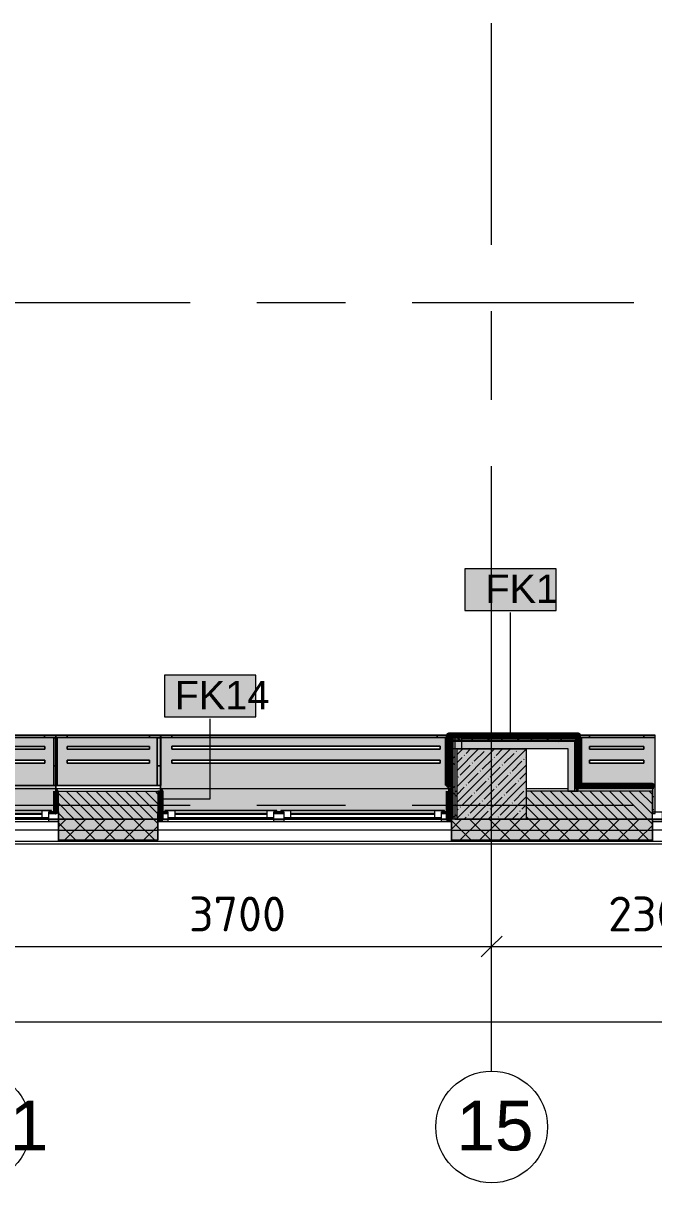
# Model space of a CAD drawing. Header units: millimetres. Extents: x -3817 to 677485, y -22715 to 103890.
# Drawn here: x 49051 to 53564, y -795 to 7514 of the extents above; entities that cross this region are included whole.
import ezdxf

# ---------------------------------------------------------------- set-up
doc = ezdxf.new("R2010")
doc.units = ezdxf.units.MM
doc.layers.add('PDF _Геометрия', color=7, linetype='Continuous', true_color=0x1d1d1d)
doc.layers.add('PDF _Сплошная заливка', color=7, linetype='Continuous', true_color=0xffffff)
doc.layers.add('PDF _Текст', color=7, linetype='Continuous')
doc.styles.add('PDF ArialMT', font='arial.ttf')
doc.styles.add('PDF GOST-Common', font='arial.ttf')
doc.styles.add('PDF ISOCPEUR', font='isocpeur.ttf')

msp = doc.modelspace()

# ---------------------------------------------------------------- hatches: boundary and pattern name
at = {"layer": 'PDF _Сплошная заливка', "true_color": 0xeae6de, "transparency": 33554559}
h = msp.add_hatch(color=254, dxfattribs=at)
h.paths.add_polyline_path([(48424.3, 2052.4), (49284.3, 2052.4), (49284.3, 2412.3), (48424.3, 2411.3), (48424.3, 2092.8)], flags=0)
h.paths.add_polyline_path([(48484, 2212.3), (48484, 2232.3), (49204.5, 2232.3), (49204.5, 2212.3), (48909, 2212.3)], flags=0)
h.paths.add_polyline_path([(48484, 2312.3), (48484, 2332.3), (49204.5, 2332.3), (49204.5, 2312.3), (48909, 2312.3)], flags=0)
h = msp.add_hatch(color=254, dxfattribs=at)
h.paths.add_polyline_path([(49284.3, 2052.4), (50034.5, 2052.4), (50034.5, 2412.3), (49284.3, 2412.3), (49284.3, 2146.7)], flags=0)
h.paths.add_polyline_path([(49364.3, 2212.3), (49364.3, 2232.3), (49954.5, 2232.3), (49954.5, 2212.3)], flags=0)
h.paths.add_polyline_path([(49364.3, 2312.3), (49364.3, 2332.3), (49954.5, 2332.3), (49954.5, 2312.3)], flags=0)
h = msp.add_hatch(color=254, dxfattribs=at)
h.paths.add_polyline_path([(50035.8, 1852.3), (50084.8, 1852.3), (50084.8, 1863.3), (50064.8, 1863.3), (50064.8, 1873.4), (50864.8, 1873.4), (50864.8, 1863.3), (50844.8, 1863.3), (50844.8, 1852.3), (50914.8, 1852.3), (50914.8, 1863.3), (50894.8, 1863.3), (50894.8, 1873.4), (52064.8, 1873.4), (52064.8, 1863.3), (52044.8, 1863.3), (52044.8, 1852.3), (52093.8, 1852.3), (52094.8, 2011.3), (52113.8, 2011.3), (52113.8, 2041.3), (52094.8, 2041.3), (52093.8, 2412.3), (50033.8, 2412.3), (50035.8, 1861.4)], flags=0)
h.paths.add_polyline_path([(50113.8, 2212.5), (50113.8, 2232.5), (52033.8, 2232.5), (52033.8, 2212.5), (50393.3, 2212.5)], flags=0)
h.paths.add_polyline_path([(50113.8, 2312.5), (50113.8, 2332.5), (52033.8, 2332.5), (52033.8, 2312.5), (50393.3, 2312.5)], flags=0)
at = {"layer": 'PDF _Сплошная заливка', "transparency": 33554559}
for points in [[(53003.3, 2391.3), (53023.3, 2391.3), (53023.3, 2411.3), (52139.8, 2411.3), (52139.8, 2391.3), (52948.3, 2391.3)], [(52948.3, 2378.9), (53010.8, 2378.9), (53010.8, 2391.3), (52094.8, 2391.3), (52094.8, 2378.9), (52619.9, 2378.9)], [(52948.3, 2366.3), (52998.3, 2366.3), (52998.3, 2378.9), (52094.8, 2378.9), (52094.8, 2366.3), (52619.9, 2366.3)], [(52998.3, 2011.3), (53010.8, 2011.3), (53010.8, 2378.9), (52998.3, 2378.9), (52998.3, 2146.7)], [(53010.8, 2011.3), (53023.3, 2011.3), (53023.3, 2391.3), (53010.8, 2391.3), (53010.8, 2146.7)], [(52153.3, 1811.3), (52653.3, 1811.3), (52653.3, 2311.3), (52153.3, 2311.3), (52153.3, 2146.7)]]:
    msp.add_hatch(color=256, dxfattribs=at).paths.add_polyline_path(points)
at = {"layer": 'PDF _Сплошная заливка', "true_color": 0xeae6de, "transparency": 33554559}
h = msp.add_hatch(color=254, dxfattribs=at)
h.paths.add_polyline_path([(53024.3, 2052.4), (53572.8, 2052.4), (53572.8, 2412.3), (53024.3, 2410.5), (53024.3, 2055.8)], flags=0)
h.paths.add_polyline_path([(53102.5, 2212.3), (53102.5, 2232.3), (53492.8, 2232.3), (53492.8, 2212.3), (53362, 2212.3)], flags=0)
h.paths.add_polyline_path([(53492.8, 2312.3), (53102.5, 2312.3), (53102.5, 2332.3), (53492.8, 2332.3)], flags=0)
at = {"layer": 'PDF _Сплошная заливка', "true_color": 0xe7e7e7, "transparency": 33554559}
for points in [[(52619.9, 2316.4), (52948.3, 2316.4), (52948.3, 2366.3), (52114.8, 2366.3), (52114.8, 2316.4)], [(52139.8, 2011.3), (52153.3, 2011.3), (52153.3, 2311.3), (52189.8, 2311.3), (52189.8, 2391.3), (52139.8, 2391.3), (52139.8, 2146.7)], [(52948.3, 2011.3), (52998.3, 2011.3), (52998.3, 2366.3), (52948.3, 2366.3), (52948.3, 2146.7)]]:
    msp.add_hatch(color=254, dxfattribs=at).paths.add_polyline_path(points)
at = {"layer": 'PDF _Сплошная заливка', "transparency": 33554559}
h = msp.add_hatch(color=256, dxfattribs=at)
h.paths.add_polyline_path([(65653.3, 1811.3), (65653.3, 2011.3), (65403.3, 2011.3), (65403.3, 1811.3)], flags=0)
h.paths.add_polyline_path([(53553.3, 1811.3), (53553.3, 2011.3), (52653.3, 2011.3), (52653.3, 1811.3), (53362, 1811.3)], flags=0)
h.paths.add_polyline_path([(57153.3, 1811.3), (57403.3, 1811.3), (57403.3, 2011.3), (57153.3, 2011.3), (57153.3, 1878)], flags=0)
h.paths.add_polyline_path([(64494.8, 1811.3), (64503.3, 1811.3), (64503.3, 2011.3), (63953.3, 2011.3), (63953.3, 1811.3)], flags=0)
h.paths.add_polyline_path([(59503.3, 1811.3), (60253.3, 1811.3), (60253.3, 2011.3), (59503.3, 2011.3)], flags=0)
h.paths.add_polyline_path([(61653.3, 1811.3), (61853.3, 1811.3), (61853.3, 2011.3), (61653.3, 2011.3), (61653.3, 1868.5)], flags=0)
h.paths.add_polyline_path([(50014.8, 1811.3), (50014.8, 2011.3), (49303.3, 2011.3), (49303.3, 1811.3)], flags=0)
h.paths.add_polyline_path([(52153.3, 1811.3), (52153.3, 2011.3), (52139.8, 2011.3), (52139.8, 1811.3)], flags=0)
h.paths.add_polyline_path([(48403.3, 1811.3), (48403.3, 2011.3), (48153.3, 2011.3), (48153.3, 1811.3), (48166.8, 1811.3)], flags=0)
at = {"layer": 'PDF _Сплошная заливка', "true_color": 0xeae6de, "transparency": 33554559}
msp.add_hatch(color=254, dxfattribs=at).paths.add_polyline_path([(48424.3, 1852.3), (48473.3, 1852.3), (48473.3, 1863.3), (48453.3, 1863.3), (48453.3, 1873.4), (49253.3, 1873.4), (49253.3, 1863.3), (49233.3, 1863.3), (49233.3, 1852.3), (49284.3, 1852.3), (49282.3, 2052.4), (48424.3, 2052.4), (48423.3, 1863.3), (48404.3, 1863.3), (48404.3, 1852.3), (48423.3, 1852.3)])
at = {"layer": 'PDF _Сплошная заливка', "transparency": 33554559}
h = msp.add_hatch(color=256, dxfattribs=at)
h.paths.add_polyline_path([(56633.3, 2031.3), (56653.3, 2031.3), (56653.3, 2051.3), (56632.3, 2051.3), (56632.3, 2031.3)], flags=0)
h.paths.add_polyline_path([(53362, 2031.3), (53553.3, 2031.3), (53553.3, 2051.3), (53023.3, 2051.3), (53023.3, 2031.3)], flags=0)
h = msp.add_hatch(color=256, dxfattribs=at)
h.paths.add_polyline_path([(74223.3, 1661.3), (75943.3, 1661.3), (75943.3, 1811.3), (74223.3, 1811.3)], flags=0)
h.paths.add_polyline_path([(71803.3, 1661.3), (72523.3, 1661.3), (72523.3, 1811.3), (71803.3, 1811.3)], flags=0)
h.paths.add_polyline_path([(70903.3, 1661.3), (70903.3, 1811.3), (67303.3, 1811.3), (67303.3, 1661.3), (69690.1, 1661.3)], flags=0)
h.paths.add_polyline_path([(61853.3, 1661.3), (61853.3, 1811.3), (61153.3, 1811.3), (61153.3, 1661.3), (61526.1, 1661.3)], flags=0)
h.paths.add_polyline_path([(57403.3, 1661.3), (57403.3, 1811.3), (56653.3, 1811.3), (56653.3, 1661.3), (57153.3, 1661.3)], flags=0)
h.paths.add_polyline_path([(63953.3, 1661.3), (64503.3, 1661.3), (64503.3, 1811.3), (63953.3, 1811.3)], flags=0)
h.paths.add_polyline_path([(60041.7, 1661.3), (60253.3, 1661.3), (60253.3, 1811.3), (59503.3, 1811.3), (59503.3, 1661.3)], flags=0)
h.paths.add_polyline_path([(65653.3, 1661.3), (66403.3, 1661.3), (66403.3, 1811.3), (65403.3, 1811.3), (65403.3, 1661.3)], flags=0)
h.paths.add_polyline_path([(48153.3, 1661.3), (48403.3, 1661.3), (48403.3, 1811.3), (47653.3, 1811.3), (47653.3, 1661.3)], flags=0)
h.paths.add_polyline_path([(49303.3, 1661.3), (50014.8, 1661.3), (50014.8, 1811.3), (49303.3, 1811.3)], flags=0)
h.paths.add_polyline_path([(52619.9, 1661.3), (53553.3, 1661.3), (53553.3, 1811.3), (52114.8, 1811.3), (52114.8, 1661.3)], flags=0)
h.paths.add_polyline_path([(44455.9, 1661.3), (44553.3, 1661.3), (44553.3, 1811.3), (42980.8, 1811.3), (42980.8, 1661.3), (43773.3, 1661.3)], flags=0)
h.paths.add_polyline_path([(40183.3, 1661.3), (40880.8, 1661.3), (40880.8, 1811.3), (40183.3, 1811.3)], flags=0)
h.paths.add_polyline_path([(39283.3, 1661.3), (39283.3, 1811.3), (38985.9, 1811.3), (38985.9, 1661.3)], flags=0)

# ---------------------------------------------------------------- linework, layer by layer
at = {"layer": 'PDF _Геометрия', "color": 253, "lineweight": 9, "true_color": 0xaaaaaa}
for points in [[(52403.3, 5926), (52403.3, 7513.5)], [(48658.8, 5511.3), (50246.3, 5511.3)], [(50722.6, 5511.3), (51357.6, 5511.3)], [(51833.8, 5511.3), (53421.3, 5511.3)], [(52403.3, 4814.8), (52403.3, 5449.8)], [(52403.3, 5.1), (52403.3, 2505.1), (52403.3, 4338.5)], [(48658.8, 1911.3), (50246.3, 1911.3)], [(50722.6, 1911.3), (51357.6, 1911.3)], [(51833.8, 1911.3), (53421.3, 1911.3)], [(48523.3, 1853.4), (49183.3, 1853.4)], [(49183.3, 1843.3), (48523.3, 1843.3)], [(49303.3, 1863.3), (49284.3, 1863.3)], [(50134.8, 1853.4), (50794.8, 1853.4)], [(50794.8, 1843.3), (50134.8, 1843.3)], [(50964.8, 1853.4), (51994.8, 1853.4)], [(51994.8, 1843.3), (50964.8, 1843.3)], [(48403.3, 1793.4), (49303.3, 1793.4)], [(50014.8, 1793.4), (52114.8, 1793.4)], [(53553.3, 1793.4), (56653.3, 1793.4)]]:
    msp.add_lwpolyline(points, dxfattribs=at)
at = {"layer": 'PDF _Геометрия', "color": 7, "lineweight": 9}
for points in [[(52864, 3605.2), (52210.9, 3605.2), (52210.9, 3305.2), (52864, 3305.2)], [(50714.7, 2842.9), (50061.6, 2842.9), (50061.6, 2542.9), (50714.7, 2542.9)], [(52653.3, 2311.3), (52153.3, 2311.3), (52153.3, 1811.3), (52653.3, 1811.3)], [(50014.8, 1811.3), (49303.3, 1811.3)]]:
    msp.add_lwpolyline(points, close=True, dxfattribs=at)
for points in [[(52537.5, 2411.8), (52537.5, 3291.3)], [(50042.2, 1955), (50388.2, 1955), (50388.2, 2529.1)], [(52127.3, 1811.3), (52127.3, 2011.3), (52127.3, 2391.3), (52127.3, 2411.3)], [(52139.8, 2391.3), (52139.8, 2411.3)], [(52161.4, 2391.3), (52114.8, 2391.3), (52094.8, 2391.3)], [(52094.8, 2378.9), (52114.8, 2378.9), (52948.3, 2378.9), (52998.3, 2378.9), (53010.8, 2378.9), (53010.8, 2011.3)], [(52094.8, 2366.3), (52114.8, 2366.3)], [(52998.3, 2011.3), (52998.3, 2366.3), (52948.3, 2366.3), (52114.8, 2366.3), (52114.8, 2316.4)], [(52189.8, 2391.3), (52161.4, 2391.3), (52139.8, 2391.3), (52139.8, 2011.3), (52153.3, 2011.3)], [(53023.3, 2051.3), (53023.3, 2391.3)], [(52139.8, 2011.3), (52139.8, 1811.3), (53553.3, 1811.3), (52114.8, 1811.3)], [(49303.3, 1732.3), (50014.8, 1732.3)], [(52114.8, 1732.3), (53553.3, 1732.3)], [(49303.3, 1661.3), (50014.8, 1661.3)], [(49303.3, 1658.4), (50014.8, 1658.4)], [(52114.8, 1661.3), (53553.3, 1661.3)], [(52114.8, 1658.4), (53553.3, 1658.4)], [(38553.3, 1018.2), (38553.3, 898.2), (39003.3, 898.2), (42603.3, 898.2), (43403.3, 898.2), (47903.3, 898.2), (48703.3, 898.2), (52403.3, 898.2), (54703.3, 898.2), (56903.3, 898.2), (60703.3, 898.2), (61403.3, 898.2), (65903.3, 898.2), (66703.3, 898.2), (70803.3, 898.2), (72203.3, 898.2), (75103.3, 898.2), (75803.3, 898.2), (80903.3, 898.2), (84803.3, 898.2), (85103.3, 898.2), (85103.3, 1018.2)], [(52403.3, 704.3), (52403.3, 898.2), (52403.3, 1018.2)], [(38433.3, 359.3), (84923.3, 359.3)]]:
    msp.add_lwpolyline(points, dxfattribs=at)
at = {"layer": 'PDF _Геометрия', "color": 8, "lineweight": 9, "true_color": 0x808080}
for points in [[(50034.5, 2412.3), (49284.3, 2412.3), (48424.2, 2412.3), (49284.3, 2412.3), (49284.3, 2052.4), (48424.3, 2052.4), (49284.3, 2052.4), (49284.3, 2011.3), (49284.3, 2052.4)], [(48424.2, 2412.3), (49284.3, 2412.3), (48424.2, 2412.3)], [(48484.3, 2412.3), (49203.9, 2412.3), (48484.3, 2412.3)], [(49284.5, 2412.3), (50034.5, 2412.3), (49284.5, 2412.3)], [(49364.5, 2412.3), (49954.5, 2412.3), (49364.5, 2412.3)], [(50033.8, 2412.3), (52094.8, 2412.3), (50033.8, 2412.3), (50033.8, 2011.3), (50033.8, 2052.5)], [(50033.8, 2412.3), (52093.8, 2412.3), (50033.8, 2412.3)], [(50113.8, 2412.3), (52013.8, 2412.3), (50113.8, 2412.3)], [(53024.3, 2052.4), (53572.8, 2052.4), (53572.8, 2412.3), (53024.2, 2412.3), (53572.8, 2412.3)], [(53024.2, 2412.3), (53572.8, 2412.3), (53024.2, 2412.3)], [(53102.8, 2412.3), (53492.8, 2412.3), (53102.8, 2412.3)], [(50033.8, 2052.4), (50010.5, 2052.4), (50033.8, 2052.4)], [(53564.3, 2052.4), (53572.3, 2052.4), (53553.3, 2052.4)]]:
    msp.add_lwpolyline(points, dxfattribs=at)
at = {"layer": 'PDF _Геометрия', "color": 254, "lineweight": 9, "true_color": 0xd5d3cf}
for points in [[(49203.9, 2412.3), (49203.9, 2396.3)], [(49954.5, 2412.3), (49954.5, 2396.3)], [(52013.8, 2412.3), (52013.8, 2396.3)], [(53492.8, 2412.3), (53492.8, 2396.3)], [(49294.3, 2192.3), (49270.3, 2192.3)], [(50033.8, 2192.3), (50010.5, 2192.3)], [(52094.2, 2193.6), (52073.3, 2193.6)], [(53047.3, 2193.6), (53023.8, 2193.6)]]:
    msp.add_lwpolyline(points, close=True, dxfattribs=at)
for points in [[(49284.3, 2396.3), (49284.3, 2412.3)], [(49364.5, 2396.3), (49364.5, 2412.3), (49364.5, 2396.3)], [(50033.8, 2396.3), (50033.8, 2410.7)], [(50034.5, 2396.3), (50034.5, 2410.5)], [(50113.8, 2412.3), (50113.8, 2396.3), (50113.8, 2412.3)], [(52093.8, 2396.3), (52093.8, 2411.5)], [(53102.8, 2396.3), (53102.8, 2412.3), (53102.8, 2396.3)], [(49294.3, 2052.4), (49270.3, 2052.4)]]:
    msp.add_lwpolyline(points, dxfattribs=at)
at = {"layer": 'PDF _Геометрия', "color": 253, "lineweight": 9, "true_color": 0xaba79f}
for points in [[(49284.3, 2412.3), (49284.3, 2146.7), (49284.3, 2412.3), (49284.3, 2396.3)], [(50033.8, 2053.9), (50033.8, 2410.7), (50033.8, 2396.3)], [(50034.5, 2396.3), (50040.2, 2396.3), (50034.5, 2396.3), (50034.5, 2410.5), (50034.5, 2052.4)], [(52093.8, 2396.3), (50040.9, 2396.3), (52093.8, 2396.3), (52093.8, 2411.5)], [(49284.3, 2396.3), (48424.3, 2396.3), (49284.3, 2396.3)], [(50033.8, 2396.3), (49284.5, 2396.3), (50033.8, 2396.3)], [(49954.5, 2396.3), (49364.5, 2396.3), (49954.5, 2396.3)], [(52013.8, 2396.3), (50113.8, 2396.3), (52013.8, 2396.3)], [(53024.3, 2396.3), (53572.3, 2396.3), (53024.3, 2396.3)], [(53102.8, 2396.3), (53492.8, 2396.3), (53102.8, 2396.3)], [(50033.8, 2052.4), (49284.3, 2052.4), (48424.3, 2052.4), (49284.3, 2052.4)], [(49270.3, 2052.4), (49294.3, 2052.4)], [(53553.3, 2052.4), (53024.3, 2052.4)]]:
    msp.add_lwpolyline(points, dxfattribs=at)
at = {"layer": 'PDF _Геометрия', "color": 8, "lineweight": 9, "true_color": 0x808080}
for points in [[(49284.3, 2412.3), (49284.3, 2052.4), (50034.5, 2052.4), (50034.5, 2412.3)], [(48484, 2312.3), (48484, 2332.3), (49204.5, 2332.3), (49204.5, 2312.3)], [(48484, 2312.3), (49204.5, 2312.3), (49204.5, 2332.3), (48484, 2332.3)], [(49364.3, 2312.3), (49364.3, 2332.3), (49954.5, 2332.3), (49954.5, 2312.3)], [(49364.3, 2312.3), (49954.5, 2312.3), (49954.5, 2332.3), (49364.3, 2332.3)], [(50113.8, 2312.5), (50113.8, 2332.5), (52033.8, 2332.5), (52033.8, 2312.5)], [(50113.8, 2312.5), (52033.8, 2312.5), (52033.8, 2332.5), (50113.8, 2332.5)], [(53102.5, 2312.3), (53102.5, 2332.3), (53492.8, 2332.3), (53492.8, 2312.3)], [(53102.5, 2312.3), (53492.8, 2312.3), (53492.8, 2332.3), (53102.5, 2332.3)], [(48484, 2212.3), (48484, 2232.3), (49204.5, 2232.3), (49204.5, 2212.3)], [(48484, 2212.3), (49204.5, 2212.3), (49204.5, 2232.3), (48484, 2232.3)], [(49364.3, 2212.3), (49364.3, 2232.3), (49954.5, 2232.3), (49954.5, 2212.3)], [(49364.3, 2212.3), (49954.5, 2212.3), (49954.5, 2232.3), (49364.3, 2232.3)], [(50113.8, 2212.5), (50113.8, 2232.5), (52033.8, 2232.5), (52033.8, 2212.5)], [(50113.8, 2212.5), (52033.8, 2212.5), (52033.8, 2232.5), (50113.8, 2232.5)], [(53102.5, 2212.3), (53102.5, 2232.3), (53492.8, 2232.3), (53492.8, 2212.3)], [(53102.5, 2212.3), (53492.8, 2212.3), (53492.8, 2232.3), (53102.5, 2232.3)], [(52113.8, 2011.3), (52113.8, 2041.3)], [(49284.3, 1863.3), (49284.3, 1852.3), (49233.3, 1852.3), (49284.3, 1852.3)], [(50035.8, 1852.3), (50084.8, 1852.3)], [(50844.8, 1852.3), (50914.8, 1852.3)], [(52044.8, 1852.3), (52093.8, 1852.3)]]:
    msp.add_lwpolyline(points, close=True, dxfattribs=at)
at = {"layer": 'PDF _Геометрия', "color": 253, "lineweight": 9, "true_color": 0xaba79f}
for points in [[(49284.5, 2396.3), (49284.5, 2411.7)], [(49203.9, 2396.3), (48484.3, 2396.3)], [(49270.3, 2052.4), (49270.3, 2392.4), (49270.3, 2192.3), (49270.3, 2392.4)], [(49293.1, 2392.4), (49270.3, 2392.4)], [(49293.1, 2392.4), (49270.3, 2392.4)], [(49294.3, 2052.4), (49294.3, 2392.4), (49294.3, 2192.3), (49294.3, 2392.4)], [(50010.5, 2052.4), (50010.5, 2392.4), (50010.5, 2192.3), (50010.5, 2392.4)], [(50033.8, 2392.4), (50010.5, 2392.4)], [(50033.8, 2392.4), (50010.5, 2392.4)], [(50034.5, 2052.4), (50034.5, 2392.4), (50034.5, 2192.3), (50034.5, 2392.4)], [(52073.3, 2053.6), (52073.3, 2393.6), (52073.3, 2193.6), (52073.3, 2393.6)], [(52093.8, 2393.6), (52073.3, 2393.6)], [(52093.8, 2393.6), (52073.3, 2393.6)], [(53047.3, 2053.6), (53047.3, 2393.6), (53047.3, 2193.6), (53047.3, 2393.6), (53047.3, 2053.6), (53024.3, 2053.6)], [(53047.3, 2393.6), (53024.3, 2393.6)], [(53047.3, 2393.6), (53024.3, 2393.6)], [(52093.8, 2053.6), (52073.3, 2053.6)]]:
    msp.add_lwpolyline(points, close=True, dxfattribs=at)
at = {"layer": 'PDF _Геометрия', "color": 231, "lineweight": 70, "true_color": 0xff80c0}
msp.add_lwpolyline([(53024.3, 2051.3), (53024.3, 2411.3), (53024.3, 2412.4), (52094.8, 2412.4), (52093.8, 2412.4), (52093.8, 2051.9), (52094.8, 2051.9), (52094.8, 2411.3), (53023.3, 2411.3), (53023.3, 2391.3)], dxfattribs=at)
at = {"layer": 'PDF _Геометрия', "color": 9, "lineweight": 9, "true_color": 0xc0c0c0}
for points in [[(53023.3, 2391.3), (53023.3, 2411.3), (52139.8, 2411.3), (52127.3, 2411.3), (52114.8, 2411.3), (52094.8, 2411.3), (52094.8, 2391.3), (52094.8, 2378.9), (52094.8, 2366.3), (52094.8, 2041.3), (52114.8, 2041.3), (52114.8, 2316.4), (52948.3, 2316.4), (52948.3, 2011.3), (53023.3, 2011.3), (53023.3, 2391.3), (53010.8, 2391.3), (52948.3, 2391.3), (52161.4, 2391.3)], [(52094.8, 2391.3), (52094.8, 2378.9), (52094.8, 2366.3)], [(52114.8, 2391.3), (52114.8, 2011.3), (52114.8, 1811.3)], [(52189.8, 2311.3), (52189.8, 2391.3), (52948.3, 2391.3), (53003.3, 2391.3), (53003.3, 2031.3), (53023.3, 2031.3), (53553.3, 2031.3), (53023.3, 2031.3)], [(47653.3, 2011.3), (47653.3, 1811.3), (47653.3, 1653.3), (44553.3, 1653.3), (44553.3, 1811.3), (47653.3, 1811.3), (47653.3, 1653.3), (48403.3, 1653.3), (48403.3, 1811.3), (49303.3, 1811.3), (49303.3, 1653.3), (50014.8, 1653.3), (50014.8, 1811.3), (50014.8, 1661.3)], [(49303.3, 1811.3), (48403.3, 1811.3), (48403.3, 2011.3), (48153.3, 2011.3), (48153.3, 1811.3), (47683.3, 1811.3)], [(48403.3, 1811.3), (48403.3, 1653.3), (49303.3, 1653.3), (49303.3, 1811.3), (49303.3, 2011.3), (50014.8, 2011.3), (50014.8, 1811.3)], [(49284.3, 2031.3), (50033.8, 2031.3)], [(52653.3, 2031.3), (52948.3, 2031.3)], [(53553.3, 1811.3), (53553.3, 2011.3), (52653.3, 2011.3)], [(53553.3, 2031.3), (53553.3, 1851.3), (53573.3, 1851.3), (53573.3, 2051.3), (53553.3, 2051.3), (53024.3, 2051.3)], [(56653.3, 1811.3), (53553.3, 1811.3), (53553.3, 1653.3), (56653.3, 1653.3), (56653.3, 1811.3), (56653.3, 2011.3)], [(66403.3, 1863.3), (66403.3, 1811.3), (66403.3, 1653.3), (67303.3, 1653.3), (67303.3, 1811.3), (67303.3, 1653.3), (70903.3, 1653.3), (70903.3, 1811.3), (70903.3, 1653.3), (71803.3, 1653.3), (71803.3, 1811.3), (71803.3, 1653.3), (72523.3, 1653.3), (72523.3, 1811.3), (72523.3, 1631.4), (38518.4, 1631.4)], [(50014.8, 1653.3), (52114.8, 1653.3), (52114.8, 1811.3), (52114.8, 1653.3), (53553.3, 1653.3), (53553.3, 1811.3), (56653.3, 1811.3), (56653.3, 1653.3), (57403.3, 1653.3), (57403.3, 1811.3), (59503.3, 1811.3)]]:
    msp.add_lwpolyline(points, dxfattribs=at)
at = {"layer": 'PDF _Геометрия', "color": 253, "lineweight": 9, "true_color": 0x9b9b9b}
for points in [[(52206, 2407.3), (52203.7, 2411.3)], [(52356.3, 2411.3), (52352.6, 2404.9)], [(52602.7, 2411.3), (52598.4, 2403.8)], [(52094.8, 2338.1), (52099.8, 2338.1)], [(52114.8, 2321.5), (52110.7, 2328.6)], [(52181.2, 2399), (52191.2, 2399)], [(52247.7, 2396.1), (52242.7, 2404.8)], [(52272.6, 2399), (52282.7, 2399)], [(52315.7, 2400.2), (52310.7, 2408.9)], [(52333.6, 2399), (52343.6, 2399)], [(52356, 2391.3), (52352.3, 2397.8)], [(52486, 2399), (52496, 2399)], [(52493.4, 2397.2), (52488.4, 2405.9)], [(52561.7, 2401.3), (52556.7, 2392.6)], [(52577.4, 2399), (52587.5, 2399)], [(52671.1, 2394.2), (52666.1, 2402.9)], [(52671.4, 2408.4), (52666.4, 2399.7)], [(52668.9, 2399), (52678.9, 2399)], [(52708, 2391.3), (52707.7, 2391.8)], [(52778.4, 2391.3), (52775.8, 2395.9)], [(52851.7, 2399), (52861.8, 2399)], [(52917.1, 2407.3), (52912.1, 2398.6)], [(52943.2, 2399), (52953.2, 2399)], [(52954.3, 2391.3), (52953.5, 2392.9)], [(52985.2, 2403.2), (52980.2, 2394.5)], [(53004.1, 2399), (53014.2, 2399)], [(53004.1, 2338.1), (53014.2, 2338.1)], [(52094.8, 2277.1), (52099.8, 2277.1)], [(52103.7, 2278.6), (52098.7, 2269.9)], [(52104.5, 2278.3), (52099.5, 2287)], [(53007.5, 2320), (53003.3, 2312.6)], [(53004.1, 2246.6), (53014.2, 2246.6)], [(52094.8, 2185.7), (52099.8, 2185.7)], [(52108.6, 2210.3), (52103.6, 2219)], [(52114.8, 2236.8), (52109.9, 2228.3)], [(53014.6, 2210.3), (53009.5, 2201.6)], [(52101.6, 2100.6), (52096.5, 2109.3)], [(52112.7, 2142.2), (52107.7, 2150.9)], [(53010.5, 2142.3), (53005.5, 2133.6)], [(53021.6, 2100.6), (53016.6, 2091.9)], [(49303.3, 2009.6), (49303.1, 2009.9)], [(50017.1, 2002.8), (50027.2, 2002.8)], [(52094.8, 2002.8), (52099.8, 2002.8)], [(53004.1, 2063.8), (53014.2, 2063.8)], [(53020.5, 2032.8), (53015.5, 2041.6)], [(53034.6, 2033.3), (53044.7, 2033.3)], [(53098.8, 2051.3), (53095.8, 2046.2)], [(53127, 2031.3), (53125.2, 2034.5)], [(53126.1, 2033.3), (53136.1, 2033.3)], [(53217.5, 2033.3), (53227.6, 2033.3)], [(53263.3, 2031.5), (53263.2, 2031.3)], [(53304.9, 2042.7), (53299.9, 2034)], [(53303, 2031.3), (53302.9, 2031.5)], [(53345.1, 2051.3), (53341.5, 2045.1)], [(53402.3, 2042.1), (53397.3, 2050.8)], [(53400.4, 2033.3), (53410.4, 2033.3)], [(53414.6, 2049.7), (53409.6, 2041)], [(53491.8, 2033.3), (53501.9, 2033.3)], [(53552.8, 2033.3), (53553.3, 2033.3), (53562.8, 2033.3)], [(49285.8, 1917.9), (49283.3, 1922.3)], [(49285.6, 1972.3), (49295.6, 1972.3)], [(49285.6, 1911.3), (49295.6, 1911.3)], [(49297, 1959.6), (49291.9, 1968.3)], [(49297, 1928.2), (49291.9, 1919.5)], [(50034.8, 1987), (50033.2, 1984.2)], [(52098.6, 1964.9), (52094.8, 1958.3)], [(52094.8, 1941.8), (52099.8, 1941.8)], [(52098.6, 1922.9), (52094.8, 1929.4)], [(53553.3, 1972.3), (53562.8, 1972.3)], [(49303.3, 1878.1), (49303.1, 1877.8)], [(50027.1, 1853.2), (50022.1, 1861.9)], [(50034.8, 1900.8), (50033.2, 1903.5)], [(52094.8, 1850.4), (52099.8, 1850.4)], [(52105.6, 1855.2), (52100.6, 1846.5)], [(52114.8, 1833.8), (52112.9, 1837.2)], [(53553.3, 1880.9), (53562.8, 1880.9)], [(53553.7, 1863.9), (53553.3, 1863.2)], [(50017.1, 1819.9), (50027.2, 1819.9)]]:
    msp.add_lwpolyline(points, dxfattribs=at)
at = {"layer": 'PDF _Геометрия', "lineweight": 9}
for points in [[(52184.9, 2366.3), (52172.4, 2378.9), (52159.9, 2391.3)], [(52246.3, 2366.3), (52258.8, 2378.9), (52271.3, 2391.3)], [(52397, 2366.3), (52384.5, 2378.9), (52372, 2391.3)], [(52458.5, 2366.3), (52471, 2378.9), (52483.5, 2391.3)], [(52609.1, 2366.3), (52596.6, 2378.9), (52584.1, 2391.3)], [(52670.6, 2366.3), (52683.1, 2378.9), (52695.6, 2391.3)], [(52821.3, 2366.3), (52808.8, 2378.9), (52796.3, 2391.3)], [(52882.7, 2366.3), (52895.2, 2378.9), (52907.7, 2391.3)], [(53023.3, 2376.5), (53010.8, 2389), (53008.4, 2391.3)], [(52114.8, 2234.8), (52127.3, 2247.3), (52139.8, 2259.8)], [(52153.3, 2271.1), (52193.5, 2311.3)], [(52153.3, 2157), (52307.6, 2311.3)], [(52153.3, 2043), (52421.6, 2311.3)], [(52153.3, 1928.9), (52535.7, 2311.3)], [(52153.3, 1814.9), (52649.7, 2311.3)], [(52153.3, 2214.1), (52192.7, 2253.5)], [(52207, 2267.8), (52209.3, 2270.1)], [(52221.2, 2282), (52250.5, 2311.3)], [(52278.2, 2225), (52349.5, 2296.3)], [(52363.8, 2310.5), (52364.6, 2311.3)], [(52420.8, 2253.5), (52423.2, 2255.9)], [(52435.1, 2267.8), (52478.6, 2311.3)], [(52492.1, 2210.7), (52563.4, 2282)], [(52577.6, 2296.3), (52580, 2298.6)], [(52591.9, 2310.5), (52592.7, 2311.3)], [(52648.9, 2253.5), (52653.3, 2257.9)], [(52998.3, 2269.7), (53010.8, 2282.2), (53023.3, 2294.7)], [(52139.8, 2199.3), (52127.3, 2211.8), (52114.8, 2224.3)], [(52178.4, 2125.2), (52249.7, 2196.5)], [(52263.8, 1811.3), (52653.3, 2200.8)], [(52264, 2210.7), (52266.3, 2213.1)], [(52335.3, 2168), (52406.5, 2239.2)], [(52392.3, 2110.9), (52463.6, 2182.2)], [(52477.8, 2196.5), (52480.2, 2198.8)], [(52549.1, 2153.7), (52620.4, 2225)], [(52634.6, 2239.2), (52637, 2241.6)], [(53023.3, 2164.4), (53010.8, 2176.9), (52998.3, 2189.4)], [(52164.2, 2110.9), (52166.6, 2113.3)], [(52235.5, 2068.2), (52306.7, 2139.4)], [(52292.5, 2011.1), (52363.8, 2082.4)], [(52321, 2153.7), (52323.4, 2156.1)], [(52377.8, 1811.3), (52653.3, 2086.8)], [(52378, 2096.7), (52380.4, 2099.1)], [(52449.3, 2053.9), (52520.6, 2125.2)], [(52534.8, 2139.4), (52537.2, 2141.8)], [(52591.9, 2082.4), (52594.2, 2084.8)], [(52606.1, 2096.7), (52653.3, 2143.8)], [(52998.3, 2057.6), (53010.8, 2070.1), (53023.3, 2082.6)], [(49487.2, 1811.3), (49303.3, 1995.3)], [(49707.9, 1661.3), (49557.9, 1811.3), (49357.9, 2011.3)], [(49628.6, 1811.3), (49428.6, 2011.3)], [(49849.3, 1661.3), (49699.3, 1811.3), (49499.3, 2011.3)], [(49770, 1811.3), (49570, 2011.3)], [(49990.7, 1661.3), (49840.7, 1811.3), (49640.7, 2011.3)], [(49911.4, 1811.3), (49711.4, 2011.3)], [(50014.8, 1778.7), (49982.2, 1811.3), (49782.2, 2011.3)], [(50014.8, 1849.4), (49852.9, 2011.3)], [(50014.8, 1920.1), (49923.6, 2011.3)], [(50014.8, 1990.8), (49994.3, 2011.3)], [(52114.8, 2022.7), (52127.3, 2035.2), (52139.8, 2047.7)], [(52153.3, 1973.7), (52139.8, 1987.2), (52127.3, 1999.7), (52114.8, 2012.2)], [(52153.3, 1986), (52207, 2039.7)], [(52221.2, 2053.9), (52223.6, 2056.3)], [(52278.2, 1996.9), (52280.6, 1999.3)], [(52349.5, 1954.1), (52420.8, 2025.4)], [(52435.1, 2039.7), (52437.4, 2042)], [(52506.3, 1996.9), (52577.6, 2068.2)], [(52563.4, 1939.9), (52634.6, 2011.1)], [(52648.9, 2025.4), (52651.3, 2027.8)], [(52881.3, 1811.3), (52681.3, 2011.3)], [(53102, 1661.3), (52952, 1811.3), (52752, 2011.3)], [(53022.7, 1811.3), (52822.7, 2011.3)], [(53243.4, 1661.3), (53093.4, 1811.3), (52893.4, 2011.3)], [(53164.1, 1811.3), (52964.1, 2011.3)], [(53384.9, 1661.3), (53234.8, 1811.3), (53034.9, 2011.3)], [(53305.6, 1811.3), (53105.6, 2011.3)], [(53526.3, 1661.3), (53376.3, 1811.3), (53176.3, 2011.3)], [(53447, 1811.3), (53247, 2011.3)], [(53553.3, 1775.8), (53517.7, 1811.3), (53317.7, 2011.3)], [(53553.3, 1846.5), (53388.4, 2011.3)], [(53553.3, 1917.2), (53459.1, 2011.3)], [(53553.3, 1987.9), (53529.8, 2011.3)], [(49566.5, 1661.3), (49416.5, 1811.3), (49303.3, 1924.6)], [(52153.3, 1903), (52139.8, 1916.4)], [(52192.7, 1911.3), (52264, 1982.6)], [(52249.7, 1854.3), (52321, 1925.6)], [(52335.3, 1939.9), (52337.6, 1942.2)], [(52406.5, 1897.1), (52477.8, 1968.4)], [(52463.6, 1840.1), (52534.8, 1911.3)], [(52491.9, 1811.3), (52653.3, 1972.7)], [(52492.1, 1982.6), (52494.4, 1985)], [(52549.1, 1925.6), (52551.5, 1928)], [(52620.4, 1882.8), (52653.3, 1915.7)], [(52960.6, 1661.3), (52810.6, 1811.3), (52653.3, 1968.7)], [(49345.8, 1811.3), (49303.3, 1853.8)], [(52115.6, 1811.3), (52127.3, 1823), (52139.8, 1835.5)], [(52153.3, 1832.3), (52139.8, 1845.7)], [(52153.3, 1871.9), (52164.2, 1882.8)], [(52178.4, 1897.1), (52180.8, 1899.5)], [(52235.5, 1840.1), (52237.8, 1842.4)], [(52320.8, 1811.3), (52378, 1868.6)], [(52392.3, 1882.8), (52394.7, 1885.2)], [(52449.3, 1825.8), (52451.7, 1828.2)], [(52548.9, 1811.3), (52591.9, 1854.3)], [(52605.9, 1811.3), (52653.3, 1858.7)], [(52606.1, 1868.6), (52608.5, 1871)], [(52739.9, 1811.3), (52653.3, 1898)], [(49303.3, 1756.7), (49357.9, 1811.3)], [(49425.1, 1661.3), (49303.3, 1783.1)], [(49349.3, 1661.3), (49499.3, 1811.3)], [(49490.7, 1661.3), (49640.7, 1811.3)], [(49632.2, 1661.3), (49782.2, 1811.3)], [(49773.6, 1661.3), (49923.6, 1811.3)], [(49915, 1661.3), (50014.8, 1761.2)], [(52114.8, 1739.8), (52186.3, 1811.3)], [(52253.5, 1661.3), (52114.8, 1800)], [(52177.7, 1661.3), (52327.7, 1811.3)], [(52206.7, 1811.3), (52221.2, 1825.8)], [(52394.9, 1661.3), (52244.9, 1811.3)], [(52319.2, 1661.3), (52469.2, 1811.3)], [(52536.3, 1661.3), (52386.3, 1811.3)], [(52434.8, 1811.3), (52435.1, 1811.6)], [(52460.6, 1661.3), (52610.6, 1811.3)], [(52677.7, 1661.3), (52527.7, 1811.3)], [(52602, 1661.3), (52752, 1811.3)], [(52819.2, 1661.3), (52669.2, 1811.3), (52653.3, 1827.3)], [(52743.4, 1661.3), (52893.4, 1811.3)], [(52884.9, 1661.3), (53034.9, 1811.3)], [(53026.3, 1661.3), (53176.3, 1811.3)], [(53167.7, 1661.3), (53317.7, 1811.3)], [(53309.1, 1661.3), (53459.1, 1811.3)], [(53450.5, 1661.3), (53553.3, 1764.1)]]:
    msp.add_lwpolyline(points, dxfattribs=at)
at = {"layer": 'PDF _Геометрия', "color": 231, "lineweight": 9, "true_color": 0xff80c0}
msp.add_lwpolyline([(53023.3, 2391.3), (53023.3, 2051.3), (53024.3, 2051.3)], dxfattribs=at)
at = {"layer": 'PDF _Геометрия', "color": 9, "lineweight": 9, "true_color": 0xc1bbaf}
msp.add_lwpolyline([(49284.3, 2146.7), (49284.3, 2052.4)], close=True, dxfattribs=at)
at = {"layer": 'PDF _Геометрия', "color": 9, "lineweight": 9, "true_color": 0xcbc7bf}
for points in [[(48423.3, 2031.3), (49284.3, 2031.3)], [(50033.8, 2031.3), (52113.8, 2031.3)]]:
    msp.add_lwpolyline(points, dxfattribs=at)
at = {"layer": 'PDF _Геометрия', "color": 7, "lineweight": 70, "true_color": 0xffd2ff}
for points in [[(49282.3, 2011.3), (49282.3, 1863.3), (49283.3, 1863.3), (49283.3, 2011.3)], [(50034.8, 2011.3), (50034.8, 1811.3), (50035.8, 1811.3), (50035.8, 2011.3)], [(52093.8, 2011.3), (52093.8, 1811.3), (52094.8, 1811.3), (52094.8, 2011.3)]]:
    msp.add_lwpolyline(points, close=True, dxfattribs=at)
at = {"layer": 'PDF _Геометрия', "color": 9, "lineweight": 9, "true_color": 0xc0c0c0}
for points in [[(49283.3, 2011.3), (49283.3, 1863.3), (49303.3, 1863.3), (49303.3, 2011.3)], [(50014.8, 2011.3), (50014.8, 1811.3), (50034.8, 1811.3), (50034.8, 2011.3)], [(52094.8, 2011.3), (52094.8, 1811.3), (52114.8, 1811.3), (52114.8, 2011.3)], [(50035.8, 1811.3), (52093.8, 1811.3)]]:
    msp.add_lwpolyline(points, close=True, dxfattribs=at)
at = {"layer": 'PDF _Геометрия', "color": 231, "lineweight": 70, "true_color": 0xff80c0}
msp.add_lwpolyline([(53024.3, 2051.3), (53553.3, 2051.3), (53553.3, 2052.4), (53024.3, 2052.4)], close=True, dxfattribs=at)
at = {"layer": 'PDF _Геометрия', "color": 231, "lineweight": 53, "true_color": 0xff80c0}
msp.add_lwpolyline([(53553.3, 2052.4), (53572.3, 2052.4)], dxfattribs=at)
at = {"layer": 'PDF _Геометрия', "color": 253, "lineweight": 13, "true_color": 0xaaaaaa}
for points in [[(49253.3, 1873.4), (48453.3, 1873.4), (48453.3, 1863.3), (48473.3, 1863.3), (48473.3, 1823.3), (49233.3, 1823.3), (49233.3, 1863.3), (49253.3, 1863.3)], [(49233.3, 1793.4), (49233.3, 1863.3), (49303.3, 1863.3), (49303.3, 1793.4)], [(50014.8, 1793.4), (50014.8, 1863.3), (50084.8, 1863.3), (50084.8, 1793.4)], [(50864.8, 1873.4), (50064.8, 1873.4), (50064.8, 1863.3), (50084.8, 1863.3), (50084.8, 1823.3), (50844.8, 1823.3), (50844.8, 1863.3), (50864.8, 1863.3)], [(50844.8, 1793.4), (50844.8, 1863.3), (50914.8, 1863.3), (50914.8, 1793.4)], [(52064.8, 1873.4), (50894.8, 1873.4), (50894.8, 1863.3), (50914.8, 1863.3), (50914.8, 1823.3), (52044.8, 1823.3), (52044.8, 1863.3), (52064.8, 1863.3)], [(52044.8, 1793.4), (52044.8, 1863.3), (52114.8, 1863.3), (52114.8, 1793.4)], [(53553.3, 1793.4), (53553.3, 1863.3), (53623.3, 1863.3), (53623.3, 1793.4)]]:
    msp.add_lwpolyline(points, close=True, dxfattribs=at)
for points in [[(48453.3, 1873.4), (49253.3, 1873.4)], [(49183.3, 1873.4), (49183.3, 1823.3)], [(50064.8, 1873.4), (50864.8, 1873.4)], [(50134.8, 1873.4), (50134.8, 1823.3)], [(50794.8, 1873.4), (50794.8, 1823.3)], [(50894.8, 1873.4), (52064.8, 1873.4)], [(50964.8, 1873.4), (50964.8, 1823.3)], [(51994.8, 1873.4), (51994.8, 1823.3)]]:
    msp.add_lwpolyline(points, dxfattribs=at)
at = {"layer": 'PDF _Геометрия', "color": 9, "lineweight": 9, "true_color": 0xc0bcb4}
for points in [[(49284.3, 1863.3), (49233.3, 1863.3)], [(50084.8, 1863.3), (50036.2, 1863.3)], [(50914.8, 1863.3), (50844.8, 1863.3)], [(52093.8, 1863.3), (52044.8, 1863.3)]]:
    msp.add_lwpolyline(points, dxfattribs=at)
at = {"layer": 'PDF _Геометрия', "color": 116, "lineweight": 13, "true_color": 0x008040}
for points in [[(49303.3, 1732.3), (48403.3, 1732.3)], [(52114.8, 1732.3), (50014.8, 1732.3)], [(56653.3, 1732.3), (53553.3, 1732.3)]]:
    msp.add_lwpolyline(points, dxfattribs=at)
at = {"layer": 'PDF _Геометрия', "color": 7, "lineweight": 20}
msp.add_lwpolyline([(52478.3, 973.2), (52403.3, 898.2), (52328.3, 823.2)], dxfattribs=at)
at = {"layer": 'PDF _Геометрия', "color": 253, "lineweight": 9, "true_color": 0xaaaaaa}
for centre in [(48703.3, -394.9), (52403.3, -394.9)]:
    msp.add_circle(centre, 400, dxfattribs=at)
at = {"layer": 'PDF _Геометрия', "color": 253, "lineweight": 20, "true_color": 0xaaaaaa}
for centre in [(48703.3, -394.9), (52403.3, -394.9)]:
    msp.add_circle(centre, 400, dxfattribs=at)
at = {"layer": 'PDF _Сплошная заливка', "lineweight": 9, "transparency": 33554559}
for points in [[(52864, 3605.2), (52210.9, 3605.2), (52864, 3305.2), (52210.9, 3305.2)], [(50714.7, 2842.9), (50061.6, 2842.9), (50714.7, 2542.9), (50061.6, 2542.9)]]:
    msp.add_solid(points, dxfattribs=at)
at = {"layer": 'PDF _Сплошная заливка', "lineweight": 35, "transparency": 33554559}
for points in [[(52094.8, 2391.3), (52114.8, 2391.3), (52094.8, 2411.3), (52114.8, 2411.3)], [(52127.3, 1811.3), (52127.3, 2411.3), (52114.8, 1811.3), (52114.8, 2411.3)], [(52139.8, 1811.3), (52139.8, 2411.3), (52127.3, 1811.3), (52127.3, 2411.3)], [(52114.8, 2041.3), (52114.8, 2366.3), (52094.8, 2041.3), (52094.8, 2366.3)], [(53023.3, 2031.3), (53023.3, 2391.3), (53003.3, 2031.3), (53003.3, 2391.3)], [(49283.3, 1863.3), (49303.3, 1863.3), (49283.3, 2011.3), (49303.3, 2011.3)], [(50014.8, 1811.3), (50034.8, 1811.3), (50014.8, 2011.3), (50034.8, 2011.3)], [(52094.8, 1811.3), (52114.8, 1811.3), (52094.8, 2011.3), (52114.8, 2011.3)], [(53573.3, 1851.3), (53573.3, 2051.3), (53553.3, 1851.3), (53553.3, 2051.3)]]:
    msp.add_solid(points, dxfattribs=at)
at = {"layer": 'PDF _Сплошная заливка', "color": 254, "lineweight": 35, "true_color": 0xffb9dc, "transparency": 33554559}
for points in [[(52093.8, 2051.9), (52094.8, 2051.9), (52093.8, 2146.7)], [(53023.3, 2051.3), (53024.3, 2051.3), (53023.3, 2146.7)]]:
    msp.add_solid(points, dxfattribs=at)
at = {"layer": 'PDF _Сплошная заливка', "color": 7, "lineweight": 35, "true_color": 0xffd2ff, "transparency": 33554559}
for points in [[(49282.3, 1863.3), (49283.3, 1863.3), (49282.3, 2011.3)], [(50034.8, 1811.3), (50035.8, 1811.3), (50034.8, 2011.3)], [(52093.8, 1811.3), (52094.8, 1811.3), (52093.8, 2011.3)]]:
    msp.add_solid(points, dxfattribs=at)

# ---------------------------------------------------------------- texts
at = {"layer": 'PDF _Текст', "attachment_point": 4}
for s, insert, char_height, style in [('FK1', (52358, 3461.8), 203.2, 'PDF GOST-Common'), ('FK14', (50134.4, 2699.5), 203.2, 'PDF GOST-Common'), ('3700', (50237.2, 1131), 250.11, 'PDF ISOCPEUR'), ('2300', (53237.2, 1131), 250.11, 'PDF ISOCPEUR')]:
    msp.add_mtext(s, dxfattribs=dict(at, insert=insert, char_height=char_height, style=style))
at = {"layer": 'PDF _Текст', "color": 9, "true_color": 0xbebebe, "char_height": 355.6, "attachment_point": 4, "style": 'PDF ArialMT'}
for s, insert in [('14/1', (48263, -387.7)), ('15', (52150.6, -387.7))]:
    msp.add_mtext(s, dxfattribs=dict(at, insert=insert))

doc.saveas('drawing.dxf')
